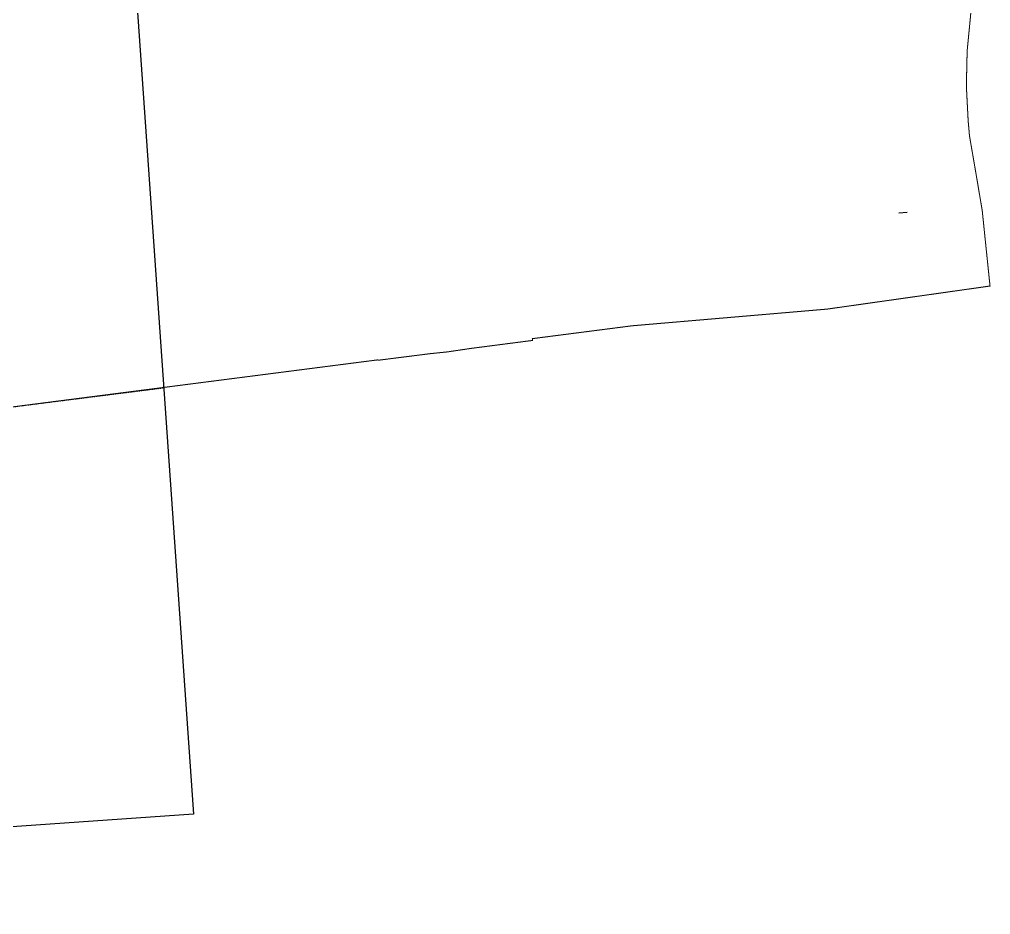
# Model space of a CAD drawing. Header units: millimetres. Extents: x 50357 to 985146, y 723188 to 1803594.
# Drawn here: x 834870.8 to 835346.3, y 817711.4 to 818150 of the extents above; entities that cross this region are included whole.
import ezdxf
from ezdxf.xclip import XClip

# ---------------------------------------------------------------- set-up
doc = ezdxf.new("R2010")
doc.units = ezdxf.units.MM
doc.header["$LTSCALE"] = 3
doc.header["$MEASUREMENT"] = 0
for name, pattern in [('DIVIDE', [1.25, 0.5, -0.25, 0, -0.25, 0, -0.25]), ('x-baseplan$0$DGN Style 2', [1.94727e-06, 0, -1.94727e-06]), ('x-boundary$0$DGN Style 4', [76.563414, 38.257796, -19.128898, 0.047822, -19.128898])]:
    doc.linetypes.add(name, pattern=pattern)
doc.layers.get('Defpoints').update_dxf_attribs({"color": 32})
doc.layers.add('00_Xref', color=7, linetype='Continuous')
doc.layers.add('x-baseplan$0$AR-ROAD_AR_BS_MI_', color=7, linetype='Continuous', true_color=0x6d6d6d)
doc.layers.add('x-boundary$0$AR-SIMS_BL_', color=7, linetype='x-boundary$0$DGN Style 4', true_color=0xff0505)

# ---------------------------------------------------------------- blocks, each defined once
blk = doc.blocks.new('x-baseplan')
at = {"layer": 'x-baseplan$0$AR-ROAD_AR_BS_MI_', "linetype": 'x-baseplan$0$DGN Style 2', "lineweight": 0, "flags": 128}
blk.add_lwpolyline([(834855.98, 817958.63), (834855.99, 817958.63), (835030.26, 817980.62)], dxfattribs=at)

msp = doc.modelspace()

# ---------------------------------------------------------------- linework, layer by layer
at = {"color": 7}
msp.add_lwpolyline([(835305.4567, 818055.4013), (835301.3612, 818055.1113)], dxfattribs=at)
at = {"layer": 'Defpoints', "elevation": 0.0001}
msp.add_lwpolyline([(834202.4042, 818417.7788), (834906.6321, 818467.0097), (834956.0121, 817760.6489), (834251.7842, 817711.418)], close=True, dxfattribs=at)
at = {"layer": 'x-boundary$0$AR-SIMS_BL_', "linetype": 'DIVIDE', "ltscale": 100, "const_width": 0.5, "flags": 128}
msp.add_lwpolyline([(835046.275, 817983.187), (834552.235, 817919.53), (834423.997, 817870.527), (834415.272, 817865.696), (834383.474, 817838.339), (834373.34, 817828.353), (834356.312, 817806.204), (834343.998, 817785.985), (834339.429, 817778.228), (834334.619, 817763.541), (834329.521, 817754.386), (834322.539, 817751.133), (834256.694, 817748.878), (834232.989, 817748.661), (834202.736, 817748.836), (834169.745, 817749.703), (834105.632, 817749.39), (834095.122, 817750.288), (834080.874, 817753.147), (834079.946, 817754.682), (834075.547, 817754.941), (834068.485, 817749.278), (834059.513, 817748.673), (834044.421, 817752.193), (834012.957, 817774.957, -0.08686965), (833954.966, 817841.557), (833951.38, 817849.526), (833950, 817873.199), (833950.511, 817999.932), (833951.109, 818019.469), (833950.597, 818024.558), (833950.593, 818042.647), (833948.989, 818071.095), (833950.364, 818103.034, -0.09406335), (833975.5555, 818171.0835, -0.0902781), (834009.286, 818209.372), (834009.749, 818241.21, -0.01890961), (834011.285, 818271.75), (834240.035, 818271.919), (834328.826, 818399.497), (834366.572, 818373.349), (834355.826, 818358.183), (834346.055, 818343.554), (834340.896, 818336.18), (834331.155, 818321.969), (834340.389, 818315.216), (834336.624, 818309.828), (834328.547, 818297.509), (834322.058, 818288.942, -0.17520592), (834315.237, 818286.336), (834306.349, 818287.923, 0.23232566), (834293.229, 818283.101, 0.13623246), (834285.961, 818270.395), (834277.176, 818250.389), (834270.995, 818237.545), (834264.654, 818226.052), (834252.662, 818207.069), (834242.75, 818191.422), (834230.03, 818171.079), (834218.394, 818151.816), (834214.232, 818145.524), (834209.561, 818137.723), (834175.873, 818082.258), (834168.313, 818069.588), (834159.505, 818055.423, 0.21078465), (834157.945, 818024.07, 0.18030514), (834175.259, 818003.891, 0.1721578), (834199.78, 817999.157, 0.10218961), (834213.411, 818003.679), (834221.184, 818008.735), (834236.604, 818018.98), (834264.376, 818037.348), (834297.078, 818058.952), (834310.419, 818067.872), (834352.558, 818095.842, 0.08211886), (834360.568, 818101.886, -0.01113374), (834370.062, 818110.415), (834378.808, 818118.816), (834383.625, 818114.163), (834387.46, 818117.774), (834394.78, 818124.931), (834415.092, 818144.448), (834423.246, 818152.193), (834426.223, 818152.175), (834428.346, 818156.445, -0.68597531), (834433.832, 818155.332, -0.09598667), (834433.77, 818152.667), (834438.28, 818169.874), (834459.677, 818175.04, -0.24235352), (834444.628, 818128.772), (834495.22, 818132.308), (834492.444, 818172.006), (834498.761, 818180.933, 0.10394533), (834533.697, 818164.791, 0.02814853), (834560.518, 818159.716), (834570.883, 818156.56, 0.01218113), (834580.152, 818154.03, 0.0118169), (834589.68, 818153.626, 0.01895901), (834627.61, 818154.46), (834630.54, 818155.389), (834634.554, 818155.668), (834637.584, 818155.154, 0.00497874), (834647.569, 818156.042), (834660.846, 818157.365, -0.02316028), (834692.8822, 818159.0629), (834848.633, 818160.097), (834853.232, 818160.197), (834857.282, 818160.663), (834861.211, 818161.751, 0.08894422), (834868.247, 818167.266, 0.09128275), (834872.755, 818174.674, 0.06185808), (834874.097, 818180.136), (834880.689, 818180.535), (834904.743, 818180.912, 0.07734062), (834909.1887, 818172.2777, 0.26747297), (834920.0282, 818167.4601, 0.0363773), (834937.2432, 818170.543, 0.24942274), (834949.395, 818181.612), (834966.122, 818181.874), (835091.811, 818189.748), (835119.69, 818191.557), (835121.8, 818186.835, 0.07369685), (835125.906, 818181.809), (835207.274, 818194.473), (835208.699, 818185.317), (835222.078, 818190.193), (835227.487, 818191.158, 0.04905368), (835256.687, 818199.396), (835337.017, 818204.417, -0.06218634), (835336.5099, 818151.7194, 0.05571216), (835335.3485, 818100.1676), (835335.994, 818092.916), (835339.286, 818073.766), (835342.221, 818056.387), (835346.043, 818019.358), (835266.281, 818008.057), (835170.777, 817999.878), (835121.934, 817993.58), (835122.014, 817992.704), (835091.934, 817988.807), (835080.292, 817987.084), (835071.867, 817986.218), (835046.358, 817982.99)], format="xyb", close=True, dxfattribs=at)

# ---------------------------------------------------------------- block references
at = {"layer": '00_Xref'}
ref = msp.add_blockref('x-baseplan', (0, 0), dxfattribs=at)
XClip(ref).set_block_clipping_path([(834202.4041511728, 818417.7787976696), (834906.6320897909, 818467.0097314056), (834956.0121295976, 817760.6488927433), (834251.7841909796, 817711.4179590072)])

doc.saveas('drawing.dxf')
